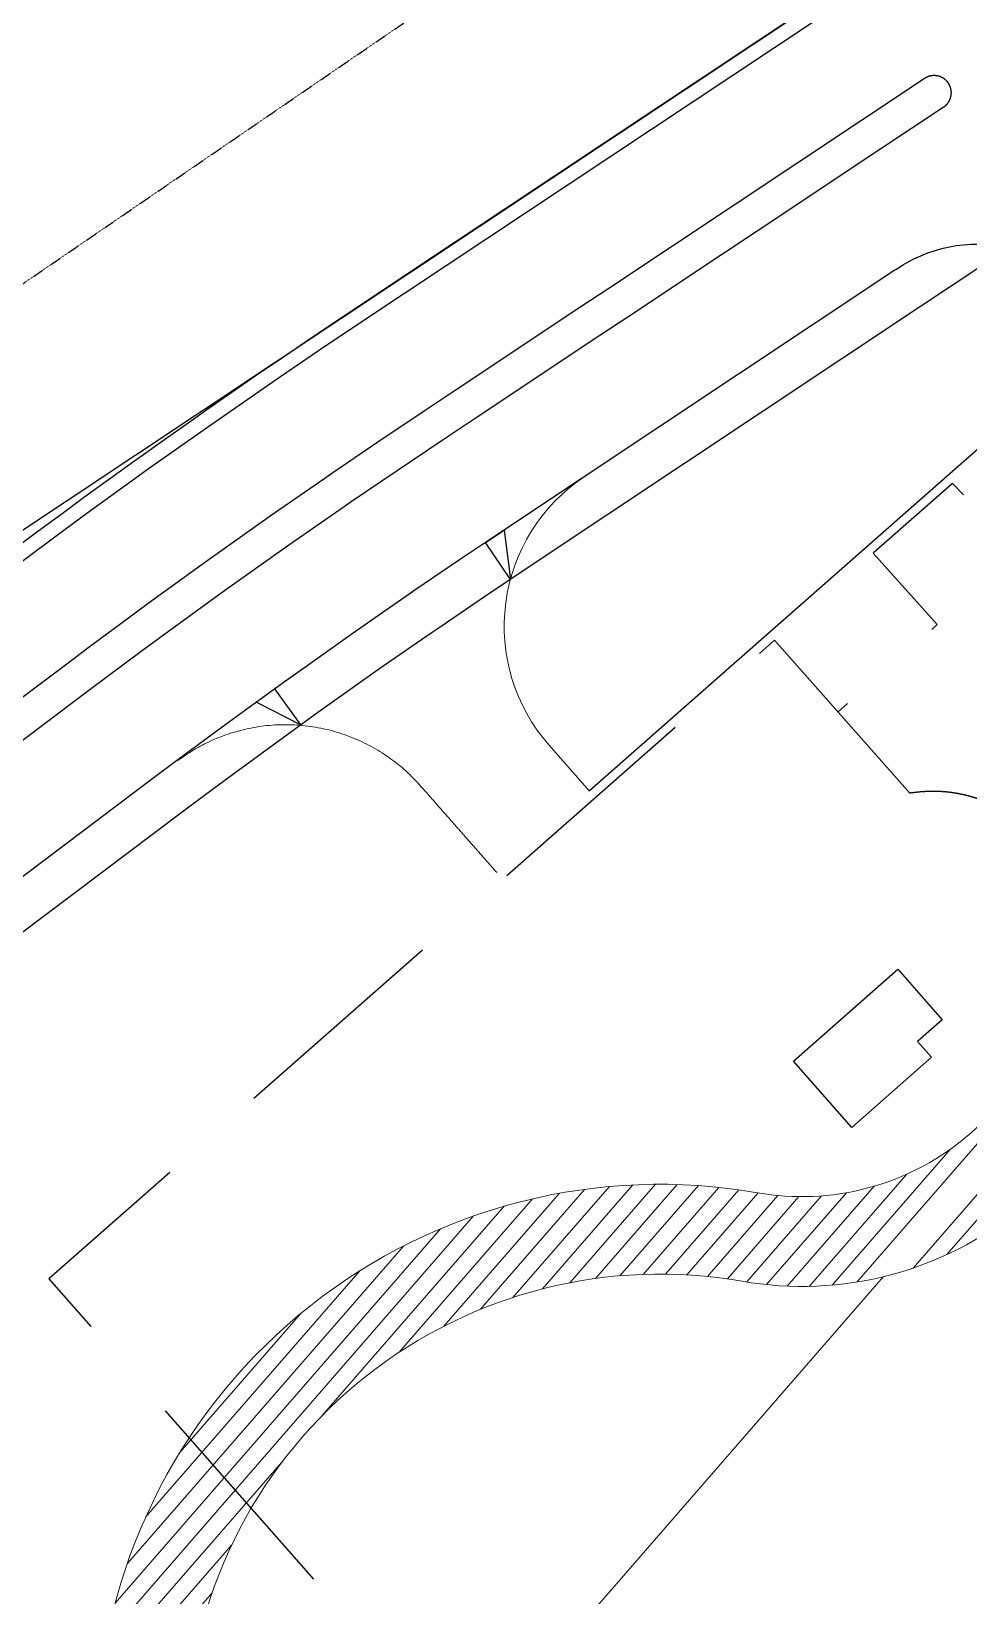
# Model space of a CAD drawing. Header units: millimetres. Extents: x 306 to 836129804, y -168137 to 818603917.
# Drawn here: x 834272404 to 834335049, y 817969540 to 818074088 of the extents above; entities that cross this region are included whole.
import ezdxf
from ezdxf.xclip import XClip

# ---------------------------------------------------------------- set-up
doc = ezdxf.new("R2010")
doc.units = ezdxf.units.MM
doc.header["$LTSCALE"] = 3
doc.header["$XCLIPFRAME"] = 0
for name, pattern in [('ACAD_ISO03W100', [30, 12, -18]), ('DASHED', [0.75, 0.5, -0.25]), ('DGN Style 2', [1.947273044689957e-06, 0, -1.947273044689957e-06])]:
    doc.linetypes.add(name, pattern=pattern)
for name, color, linetype in [('00_Xref', 7, 'Continuous'), ('_LTC', 251, 'Continuous'), ('AR-ROAD_AR_BS_MI_', 251, 'Continuous'), ('UAJ_M+', 251, 'Continuous'), ('XXXXX-PIW-DWG-P00-XXXX-R100-WS4-00$0$XXXXX-PIW-P-WHCGRDP1-XXX$0$MMH813_1', 253, 'Continuous'), ('XXXXX-PIW-DWG-P00-XXXX-R100-WS4-00$0$XXXXX-PIW-P-WHCGRDP1-XXX$0$MMH813__', 253, 'Continuous'), ('XXXXX-PIW-DWG-P00-XXXX-R100-WS4-00$0$XXXXX-PIW-P-WHCGRDP1_RUN IN AND OUT-XXX$0$MMH813_S', 253, 'Continuous')]:
    doc.layers.add(name, color=color, linetype=linetype)
doc.layers.add('Eva-New', color=1, linetype='ACAD_ISO03W100', lineweight=18)

# ---------------------------------------------------------------- blocks, each defined once
blk = doc.blocks.new('x-baseplan')
at = {"layer": '_LTC', "color": 1, "linetype": 'DASHED', "ltscale": 10, "elevation": 994, "flags": 128}
for points in [[(834354.7628621573, 818002.9574157404), (834367.8029624451, 818014.4337980564), (834366.8276295691, 818028.385164043, -0.1726377678139223), (834336.4567957694, 818041.3833186879, -0.006128337831496715), (834335.5802792767, 818042.2139982295), (834333.9625011826, 818043.8606481514), (834328.6736679737, 818039.2060204842), (834332.9449253009, 818034.4392796844), (834326.3254955141, 818028.613686121)], [(834331.114034184, 818023.1725688118), (834322.078332035, 818033.4015409236), (834273.5842567246, 817990.7226859769), (834304.3378630866, 817955.7787376234), (834304.3377395535, 817955.778628926), (834306.4847723804, 817953.3395496055), (834306.4850190942, 817953.3390202043), (834331.0289384188, 817925.450861701), (834375.2144056774, 817964.3383127227), (834374.0489205315, 817981.0096565776), (834340.3578071311, 818019.2493387301, 0.00284993831541406), (834339.3995111187, 818020.3178619299, 0.04868363332984154), (834338.2466899032, 818021.4221382117, 0.0670753619760541), (834336.3182749331, 818022.5338623287, 0.09814551835444335), (834332.8543129952, 818023.2899639381, 0.03978554911578518), (834331.1140341843, 818023.1725688123)]]:
    blk.add_lwpolyline(points, format="xyb", dxfattribs=at)
at = {"layer": '_LTC', "color": 1, "ltscale": 0.5, "elevation": 994, "flags": 128}
blk.add_lwpolyline([(834330.3114790791, 818011.407760045), (834333.2844471963, 818008.0296747026), (834331.6329388055, 818006.5762236243), (834332.5578622197, 818005.5252637406), (834327.2279942324, 818000.834580715), (834323.3301027023, 818005.2636259408)], close=True, dxfattribs=at)
at = {"layer": 'AR-ROAD_AR_BS_MI_', "color": 8}
blk.add_line((834217.0679986674, 818004.3583624416), (834353.6289859938, 818095.1572952127), dxfattribs=at)
at = {"layer": 'AR-ROAD_AR_BS_MI_', "color": 8, "linetype": 'DGN Style 2'}
blk.add_open_spline([(834217.1596860485, 818123.0119524177), (834207.9658277457, 818108.7348998581), (834203.0129006433, 818100.9423192806), (834198.0560555847, 818093.1509877171), (834190.6238910749, 818081.9926720114), (834182.2998324421, 818069.511840467), (834173.974173622, 818057.0319416778), (834172.7208571341, 818055.14333618), (834172.4350640082, 818054.6545603104), (834171.8764675402, 818053.6707319006), (834171.3789941843, 818052.7159923987), (834170.7657106165, 818051.370238029), (834170.419950346, 818050.5117323097), (834170.2763164963, 818050.1198320563), (834170.2335096062, 818049.9222455999), (834170.1910695094, 818049.7216145146), (834170.1378077168, 818049.4863105327), (834169.7428912972, 818048.3957721741), (834169.4224126178, 818047.2974502692), (834168.8395726834, 818044.683961841), (834168.5937294371, 818042.6738707969), (834168.5656768463, 818039.7736251458), (834168.6754039328, 818038.3009502642), (834168.8097395366, 818037.2806444253), (834168.8907655065, 818036.7536620427), (834169.0350807051, 818035.7797089458), (834169.2439296152, 818034.8172178498), (834169.448576851, 818033.9024070677), (834169.5800564431, 818033.3917131118), (834169.7112698837, 818032.8809734351), (834169.9019304744, 818032.210301017), (834170.1918024381, 818031.2019082333), (834170.690051499, 818029.8118172373), (834171.032377224, 818028.9076356642), (834171.4004472732, 818028.035236885), (834171.7753090856, 818027.1516617589), (834172.2675544412, 818026.1720063862), (834172.5420873181, 818025.6647293196), (834173.2742404004, 818024.3558983618), (834174.1257771198, 818023.0808582687), (834175.865867987, 818020.974369757), (834176.8225198374, 818019.9907233081), (834178.1416965879, 818018.8233101027), (834178.573710155, 818018.4706954815), (834179.7448330524, 818017.5705742982), (834180.7586522556, 818016.8866965516), (834182.3097172265, 818015.9996210301), (834183.0777613085, 818015.59722221), (834183.8625214671, 818015.1932165251), (834184.8802320486, 818014.698287292), (834185.9092582141, 818014.2267151076), (834187.2399937522, 818013.6742040477), (834187.9992374864, 818013.378712112), (834189.3468064193, 818012.8717497803), (834190.1220680454, 818012.6243074081), (834190.982784516, 818012.3403369422), (834191.5150505876, 818012.1866892105), (834192.0518105819, 818012.0497500465), (834192.9003067241, 818011.8639857498), (834193.8564568658, 818011.6863988821), (834195.5881532419, 818011.5285178866), (834196.7314985527, 818011.5148674672), (834198.1232690071, 818011.604584816), (834199.2709486096, 818011.6924071248), (834200.9263659513, 818011.932994394), (834201.9535608452, 818012.1202033964), (834203.0261595016, 818012.3512151019), (834203.9851928728, 818012.5788242609), (834205.4517401338, 818013.0054736395), (834207.1405646689, 818013.5602403932), (834208.4009611558, 818014.0955136245), (834209.5198056244, 818014.6646193013), (834210.6636498205, 818015.271253176), (834211.7498013831, 818015.9800493881), (834212.6441528138, 818016.6404678953), (834212.8470107021, 818016.7979366534), (834213.0498360752, 818016.9557844376), (834213.378428661, 818017.1819423029), (834235.4185811237, 818032.2756643352), (834257.4616727915, 818047.365190298), (834313.2317580262, 818085.5496067927)], degree=3, knots=[0, 0, 0, 0, 0.1185485589139475, 0.1199224590956321, 0.1199224590956321, 0.2926668841540154, 0.3147577562572503, 0.3147577562572503, 0.3221042947417069, 0.3221042947417069, 0.3294507978760806, 0.336080563200318, 0.3412973204174912, 0.3414880211994327, 0.3414880211994327, 0.3439229595692483, 0.3441554920355094, 0.3446183976127454, 0.3589866661084559, 0.3589866661084559, 0.3793933727958008, 0.3851779315068081, 0.3966399722877277, 0.3985426410530775, 0.3985426410530775, 0.4035646036581479, 0.4113258212959806, 0.4113258212959806, 0.4157390380116743, 0.4181739568988113, 0.4181739568988113, 0.4247938059973829, 0.4317940979428195, 0.4373487102652927, 0.4373487102652927, 0.4440905496938999, 0.449810060345665, 0.4515815759077729, 0.4515815759077729, 0.4692858910812906, 0.4714226108268503, 0.4870626116597082, 0.4870626116597082, 0.4943005218764492, 0.4943005218764492, 0.5062456360575875, 0.5101563449781679, 0.5175045350656012, 0.5175045350656012, 0.5216195044037126, 0.5322009176107045, 0.5322009176107045, 0.5403329284088348, 0.5427823307922335, 0.5508978388913738, 0.5508978388913738, 0.5545530970791958, 0.5580904725810072, 0.5580904725810072, 0.565833290494538, 0.5707069869903983, 0.5806570428033945, 0.5806570428033945, 0.5888190255070301, 0.5955976169248876, 0.6023761952232041, 0.6023761952232041, 0.6098465257989122, 0.615172590981899, 0.6222108576078564, 0.6329230186676513, 0.6329230186676513, 0.6385139795862299, 0.6497352259127509, 0.6497352259127509, 0.6529524478426028, 0.6530714261542051, 0.6530714261542051, 0.6581330134160885, 1, 1, 1, 1], dxfattribs=at)
at = {"layer": 'XXXXX-PIW-DWG-P00-XXXX-R100-WS4-00$0$XXXXX-PIW-P-WHCGRDP1-XXX$0$MMH813_1', "color": 8}
for p, q in [((834332.1434969307, 818070.9651422846, 6.001821830027854), (834310.9917689118, 818056.902585147, 6.180018779754204)), ((834333.3341256753, 818068.9947920231, 6.175228470480667), (834327.0552967467, 818064.8203628475, 6.123723497171721)), ((834327.0552967467, 818064.8203628475, 6.123723497171721), (834323.0917811947, 818062.1852512452, 6.11501105003423)), ((834323.0917811947, 818062.1852512452, 6.11501105003423), (834318.7277874051, 818059.2838848908, 6.125573076966115)), ((834318.7277874051, 818059.2838848908, 6.125573076966115), (834312.2651588421, 818054.9872579986, 6.180018779754204)), ((834310.9917689118, 818056.902585147, 6.180018779754204), (834309.1268881336, 818055.6627340824, 6.20241388353765)), ((834309.1268881336, 818055.6627340824, 6.20241388353765), (834300.7993787918, 818050.1262561257, 6.302417829160743)), ((834312.2651588421, 818054.9872579986, 6.180018779754204), (834310.4002780642, 818053.7474069339, 6.20241388353765)), ((834310.4002780642, 818053.7474069339, 6.20241388353765), (834302.072768722, 818048.2109289771, 6.302417829160743)), ((834300.7993787918, 818050.1262561257, 6.302417829160743), (834298.6505107116, 818048.6975983757, 6.328223298459166)), ((834298.6505107116, 818048.6975983757, 6.328223298459166), (834295.5617500923, 818046.6274961681, 6.365322536621499)), ((834302.072768722, 818048.2109289771, 6.302417829160743), (834299.9239006417, 818046.7822712273, 6.328223298459166)), ((834299.9239006417, 818046.7822712273, 6.328223298459166), (834296.8493157171, 818044.7216696383, 6.365322536621499)), ((834295.5617500923, 818046.6274961681, 6.365322536621499), (834292.4884335871, 818044.5345339209, 6.402421774783833)), ((834296.8493157171, 818044.7216696383, 6.365322536621499), (834293.7901040262, 818042.6383129247, 6.402421774783833)), ((834292.0169161301, 818044.2104622457, 6.408130331774039), (834288.3709828011, 818041.6776961611, 6.44261498839967)), ((834292.4884335871, 818044.5345339209, 6.402421774783833), (834292.0169161301, 818044.2104622457, 6.408130331774039)), ((834293.7901040262, 818042.6383129247, 6.402421774783833), (834293.3207505726, 818042.3157285583, 6.408130331774039)), ((834288.3709828011, 818041.6776961611, 6.44261498839967), (834284.2823057881, 818038.7798274193, 6.457971127296352)), ((834293.3207505726, 818042.3157285583, 6.408130331774039), (834289.6915500518, 818039.7945864623, 6.44261498839967)), ((834289.6915500518, 818039.7945864623, 6.44261498839967), (834285.6216377942, 818036.910017328, 6.457971127296352)), ((834283.8170423952, 818038.4461601799, 6.458134277884284), (834280.2228114118, 818035.8412174819, 6.448327266193)), ((834284.2823057881, 818038.7798274193, 6.457971127296352), (834283.8170423952, 818038.4461601799, 6.458134277884284)), ((834285.1585097016, 818036.5778814354, 6.458134277884284), (834281.5807742408, 818033.9848939771, 6.448327266193)), ((834285.6216377942, 818036.910017328, 6.457971127296352), (834285.1585097016, 818036.5778814354, 6.458134277884284)), ((834280.2228114118, 818035.8412174819, 6.448327266193), (834278.3887565337, 818034.493140243, 6.435690971621516)), ((834278.3887565337, 818034.493140243, 6.435690971621516), (834276.192905618, 818032.8621602063, 6.417407193811138)), ((834281.5807742408, 818033.9848939771, 6.448327266193), (834279.7551366562, 818032.6430036628, 6.435690971621516)), ((834276.192905618, 818032.8621602063, 6.417407193811138), (834274.8591549787, 818031.8623903171, 6.406265257702493)), ((834279.7551366562, 818032.6430036628, 6.435690971621516), (834277.5693634751, 818031.0195089187, 6.417407193811138)), ((834274.8591549787, 818031.8623903171, 6.406265257702493), (834268.1966071409, 818026.8508649005, 6.350409721590383)), ((834277.5693634751, 818031.0195089187, 6.417407193811138), (834276.2417340105, 818030.0243274178, 6.406265257702493)), ((834276.2417340105, 818030.0243274178, 6.406265257702493), (834269.5791861723, 818025.0128020013, 6.350409721590383))]:
    blk.add_line(p, q, dxfattribs=at)
blk.add_arc((834332.74, 818069.9779999999), 1.148531671237, 301.1434201809745, 121.1434201809745, dxfattribs=at)
at = {"layer": 'XXXXX-PIW-DWG-P00-XXXX-R100-WS4-00$0$XXXXX-PIW-P-WHCGRDP1-XXX$0$MMH813__', "color": 8, "ltscale": 0.005141571938517399, "elevation": 5.714998396237505}
blk.add_lwpolyline([(834337.3816766404, 818084.3546279008), (834297.4096315238, 818057.7795341252), (834291.5803941762, 818053.8933258685), (834290.7498498159, 818053.3328497121), (834289.0920764171, 818052.2070018994), (834288.264853793, 818051.6416345988), (834287.4387448193, 818051.0746412836), (834286.6137526939, 818050.5060241465), (834284.1455093008, 818048.7904518372), (834283.3250164415, 818048.2153614764), (834280.8703471189, 818046.4804227706), (834280.0544043159, 818045.8988947854), (834279.2396069295, 818045.3157630041), (834278.4259581128, 818044.7310296809), (834275.9919345374, 818042.967243121), (834275.1829114337, 818042.3761263192), (834274.3750525946, 818041.7834193502), (834273.5683611458, 818041.189124506), (834272.7628402072, 818040.5932440874), (834271.1553223258, 818039.3967357511), (834269.8999058418, 818038.4554435934), (834265.7316077892, 818035.3200766975)], dxfattribs=at)
at = {"layer": 'XXXXX-PIW-DWG-P00-XXXX-R100-WS4-00$0$XXXXX-PIW-P-WHCGRDP1-XXX$0$MMH813__', "color": 8, "ltscale": 0.005141571938517399, "flags": 128}
blk.add_lwpolyline([(834337.7694556472, 818059.6349832795), (834331.8367016854, 818055.6906393674)], dxfattribs=at)
at = {"layer": 'XXXXX-PIW-DWG-P00-XXXX-R100-WS4-00$0$XXXXX-PIW-P-WHCGRDP1-XXX$0$MMH813__', "color": 8, "ltscale": 0.005141571938517399}
blk.add_lwpolyline([(834330.1895995195, 818058.1680737461), (834330.6709815654, 818058.4881164083)], dxfattribs=at)
for points in [[(834327.3886653613, 818077.7108544568, 6.091621454090105), (834321.5594087816, 818073.8353199479, 6.043804302253487), (834320.7266578418, 818073.2816721611, 6.04086777860864), (834317.3956540818, 818071.0670810128, 6.04014569330402), (834316.5629031421, 818070.5134332259, 6.043142159256935), (834313.2318993832, 818068.2988420781, 6.057804073981914), (834312.3991484423, 818067.7451942908, 6.06343141056768), (834306.569891863, 818063.8696597819, 6.112541142275036), (834305.7371409228, 818063.3160119951, 6.122019260843616), (834297.4096315238, 818057.7795341252, 6.222023203300895), (834291.5803941762, 818053.8933258685, 6.291988348671358), (834290.7498498159, 818053.3328497121, 6.30178861694568), (834289.0920764171, 818052.2070018994, 6.320964008659498), (834288.264853793, 818051.6416345988, 6.331126942286317), (834287.4387448193, 818051.0746412836, 6.341178261481187), (834286.6137526939, 818050.5060241465, 6.349052502445582), (834284.1455093008, 818048.7904518372, 6.371582283245737), (834283.3250164415, 818048.2153614764, 6.37777759218023), (834280.8703471189, 818046.4804227706, 6.386822980484396), (834280.0544043159, 818045.8988947854, 6.389716874856695), (834279.2396069295, 818045.3157630041, 6.391887530234526), (834278.4259581128, 818044.7310296809, 6.390602666206181), (834275.9919345374, 818042.967243121, 6.384130529476263), (834275.1829114337, 818042.3761263192, 6.381121120576348), (834274.3750525946, 818041.7834193502, 6.375534617109623), (834273.5683611458, 818041.189124506, 6.370344725209443), (834272.7628402072, 818040.5932440874, 6.363957361115422), (834271.1553223258, 818039.3967357511, 6.350728064747734)], [(834331.8367016854, 818055.6906396995, 0), (834305.5987993663, 818038.2465806745, 0), (834302.6855302255, 818036.2946053597, 0), (834299.7863456538, 818034.3217714756, 0), (834299.1313425377, 818033.8718247414, 0), (834295.7706559348, 818031.5384222096, 0), (834291.7830000276, 818028.7150558805, 0), (834291.1368026213, 818028.2518675765, 0), (834287.8237766947, 818025.8519548243, 0), (834285.844326741, 818024.3977469216, 0), (834283.893381854, 818022.9494053489, 0), (834282.4032293783, 818021.8329618126, 0), (834267.9428156925, 818010.9559319573, 0)], [(834338.610994568, 818084.0011118093, 0), (834333.1180012465, 818080.3675659057, 0), (834330.2834851678, 818078.4646339407, 0), (834294.6227319918, 818054.7558680605, 0), (834291.5912566276, 818052.7246911278, 0), (834288.5744373155, 818050.6718092866, 0), (834287.8928573718, 818050.2036059118, 0), (834284.3958105345, 818047.7755253098, 0), (834280.2463550399, 818044.8376005746, 0), (834279.5739380999, 818044.3556183528, 0), (834276.1264857742, 818041.8583288715, 0), (834274.0667194154, 818040.3451163183, 0), (834272.0366147207, 818038.8380081241, 0), (834270.4859991405, 818037.6762647656, 0), (834256.0255854552, 818026.7992349103, 0), (834223.3679848044, 818003.6734134165, 0), (834221.4933583168, 818002.2633314704, 0), (834221.2223157163, 818002.0637651136, 0), (834220.2161692707, 818001.3372607058, 0), (834218.9072869447, 818000.4565530494, 0), (834217.5683218051, 817999.6222921327, 0), (834217.415826957, 817999.5313598593, 0), (834216.6713537748, 817999.0990043973, 0)], [(834330.1895995195, 818058.1680737461, 0), (834303.9516972003, 818040.7240147218, 0), (834301.0206896737, 818038.7601541703, 0), (834298.1038524733, 818036.7753080453, 0), (834297.4448611567, 818036.3226216636, 0), (834294.0637119213, 818033.9750114509, 0), (834290.0517758752, 818031.1344541386, 0), (834289.4016438848, 818030.6684455618, 0), (834286.0684455222, 818028.2539201605, 0), (834284.076943044, 818026.7908578399, 0), (834282.1141191947, 818025.3336975685, 0), (834280.6148934409, 818024.210456203, 0), (834266.1544797552, 818013.3334263476, 0)], [(834337.769455647, 818059.6349832794, 5.719451306613336e-52), (834337.2091598442, 818059.7487107299, 5.723662731974636e-52), (834336.2145958825, 818059.8487580713, 5.731989793375025e-52), (834335.2150125302, 818059.8490148745, 5.7410974067624e-52), (834334.2203972936, 818059.7494785732, 5.750802213857911e-52), (834333.2406880391, 818059.5511437017, 5.760920856382724e-52), (834332.285673698, 818059.2559919562, 5.771269976057982e-52), (834331.364896458, 818058.8669723953, 5.781666214604851e-52), (834330.6709815654, 818058.4881164083, 5.789781159664626e-52)]]:
    blk.add_polyline3d(points, dxfattribs=at)
at = {"layer": 'XXXXX-PIW-DWG-P00-XXXX-R100-WS4-00$0$XXXXX-PIW-P-WHCGRDP1_RUN IN AND OUT-XXX$0$MMH813_S', "color": 8}
for points in [[(834304.4181046721, 818037.4554807843), (834302.7621333128, 818039.926972213), (834304.0107210411, 818040.7582535634)], [(834290.4180127733, 818027.7311855895), (834288.672767819, 818030.1404572503), (834287.4579983534, 818029.2604941006)]]:
    blk.add_lwpolyline(points, close=True, dxfattribs=at)
blk = doc.blocks.new('3A35X-MAGP-P-ADR-L00-L1')
at = {"layer": 'UAJ_M+', "color": 1}
blk.add_lwpolyline([(834367603.5682809, 818072050.6002564), (834345459.3958158, 818054779.4439819), (834309698.9191133, 818023325.2814507)], dxfattribs=at)

msp = doc.modelspace()

# ---------------------------------------------------------------- hatches: boundary and pattern name
at = {"layer": 'Eva-New', "linetype": 'Continuous', "ltscale": 0.01}
h = msp.add_hatch(dxfattribs=at)
h.set_pattern_fill('ANSI31', color=8, scale=350, angle=4)
h.set_pattern_definition([(49, (0, 0), (-838.6710210225554, 729.0455959657013), [])])
edge = h.paths.add_edge_path(flags=16)
edge.add_arc((834246161.1747594, 817920842.4071811), 25474.45249405623, 297.0603261748383, 335.521658642506)
edge.add_arc((834138726.3840497, 817969754.2247251), 143519.3598400192, 335.5216583950567, 338.7572987647785)
edge.add_arc((834280043.8196856, 817914819.6030047), 8099.999999985684, 79.70318617243208, 158.7572987649068, ccw=False)
edge.add_arc((834272733.0468633, 817874578.2983438), 49000.00000079762, 59.21943938408748, 79.70318617331412, ccw=False)
edge.add_line((834297808.865778, 817916675.8434722), (834323345.5556602, 817901464.6616981))
edge.add_arc((834319200.3692684, 817894505.6797484), 8099.999999943455, -38.93681206741121, 59.21943938515642, ccw=False)
edge.add_line((834325500.8694355, 817889415.1299115), (834274552.7493528, 817826357.3759581))
edge.add_arc((834268252.5451119, 817831448.2920369), 8099.999999997026, 231.0598573069844, 321.05985730634393, ccw=False)
edge.add_line((834263161.6290332, 817825148.087796), (834259845.5201834, 817827827.6885235))
edge.add_arc((834278700.7649212, 817851161.7783047), 30000.00000065241, 177.6189359691103, 231.0598573047104, ccw=False)
edge.add_arc((857929303.9646153, 816867737.8359097), 23701040.41566164, 177.5676286781247, 177.6189359618932, ccw=False)
edge.add_arc((834312561.1692585, 817870939.9225225), 63000.00008221533, 158.631653379222, 177.5679921804112, ccw=False)
edge.add_arc((834261435.1460462, 817890943.4162045), 8100.000000322377, 117.06032617563099, 158.6316533800974, ccw=False)
edge = h.paths.add_edge_path()
edge.add_arc((834396103.6537191, 818010585.2416526), 55132.36883577483, 117.3814872310124, 177.6244581063767)
edge.add_arc((834323899.8806977, 818013334.5665153), 17125.07493410659, 260.0407084362634, 358.4469419283947, ccw=False)
edge.add_arc((834314420.9393567, 817959352.5676432), 37682.83080208961, 80.0407084361789, 176.6118667930469)
edge.add_arc((834138726.3758801, 817969754.2311484), 138319.368726479, 355.28154565795467, 356.6118667940855, ccw=False)
edge.add_arc((834268504.4238251, 817959042.4496398), 8099.99999995704, 258.5090564658643, 355.28154565768443, ccw=False)
edge.add_line((834266890.7982013, 817951104.8043752), (834241174.9089808, 817956332.5282658))
edge.add_arc((834238585.1394609, 817943593.0975946), 12999.99999982767, 78.50905646537262, 140.000001556405)
edge.add_line((834228626.5614736, 817951949.3362498), (834226980.0340561, 817949987.0811763))
edge.add_arc((834220775.073925, 817955193.6606454), 8099.999999718676, 244.9558038166531, 320.00000156177754, ccw=False)
edge.add_line((834217346.2043331, 817947855.2103106), (834212492.842209, 817950122.929658))
edge.add_line((834212492.842209, 817950122.929658), (834209402.6264037, 817943509.2645415))
edge.add_line((834209402.6264036, 817943509.2645414), (834211755.9992856, 817942409.6579015))
edge.add_arc((834208327.1296932, 817935071.2075667), 8099.999999961095, -39.999998437896124, 64.95580381366892, ccw=False)
edge.add_line((834214532.0898244, 817929864.6280974), (834213931.1595721, 817929148.4672706))
edge.add_line((834213931.1595721, 817929148.4672705), (834219523.284142, 817924456.1178807))
edge.add_line((834219523.284142, 817924456.1178808), (834234371.6778458, 817942151.7453997))
edge.add_line((834234371.6778458, 817942151.7453997), (834231729.0722882, 817944369.1551208))
edge.add_arc((834220775.0738885, 817955193.6606777), 15400.00004829206, 315.3406710555795, 320.0000015568368)
edge.add_line((834232572.1586186, 817945294.731778), (834234218.6860359, 817947256.9868512))
edge.add_arc((834238585.1394608, 817943593.0975953), 5699.999999119535, 78.50905646281808, 140.000001558963, ccw=False)
edge.add_line((834239720.6537888, 817949178.8479658), (834264911.1072247, 817944057.9387053))
edge.add_arc((834263680.4897653, 817936051.967142), 8100.000000212747, -15.094465799906288, 81.26132173783628, ccw=False)
edge.add_arc((834138726.3840435, 817969754.224727), 137519.3598466249, 335.52165839543335, 344.9055341997271, ccw=False)
edge.add_arc((834246161.1747462, 817920842.4072038), 19474.45251573851, 266.2851569931342, 335.52165867457467, ccw=False)
edge.add_arc((834255913.8492196, 818071051.6805044), 169999.9999982572, 257.4222438430332, 266.2851569927192, ccw=False)
edge.add_line((834218893.9103214, 817905131.4462851), (834216379.548247, 817905692.4479663))
edge.add_arc((834250133.0219519, 818056972.6615194), 154999.9999992888, 239.00005124188812, 257.4222438417662, ccw=False)
edge.add_line((834170302.239164, 817924111.6585153), (834156902.7711668, 817932162.8548404))
edge.add_arc((834161074.5733639, 817939105.913707), 8099.999999861416, 148.4553293234017, 239.00005124297292, ccw=False)
edge.add_arc((834065657.1459061, 817997680.1657493), 103861.7276796235, 328.455329324889, 340.2062629952622)
edge.add_arc((834182200.8490694, 817955736.2408469), 19999.99999775062, 134.8844560624225, 160.2062629967736, ccw=False)
edge.add_line((834168087.2615281, 817969906.8670372), (834172879.5617951, 817974679.8776609))
edge.add_arc((834178706.6725717, 817968797.3109293), 8280.085226129995, 77.89250639328998, 134.7286544895121, ccw=False)
edge.add_arc((834194461.5425204, 818037325.4441129), 62036.78911040328, 246.80179926418708, 256.9403618570038, ccw=False)
edge.add_line((834170024.4419757, 817980304.4714792), (834163853.1852652, 817974158.0548946))
edge.add_arc((834182200.8490707, 817955736.2408458), 25999.9999993535, 134.8844560630133, 160.2062629948547)
edge.add_arc((834065657.1459094, 817997680.1657478), 97861.72767606277, 328.45532932466415, 340.20626299547934, ccw=False)
edge.add_arc((834161074.5733643, 817939105.913707), 14100.00000008359, 148.4553293246485, 187.0687038063262)
edge.add_arc((834139043.3088226, 817936373.9944686), 8100.000000489457, -52.291350960998784, 7.068703804049619, ccw=False)
edge.add_arc((834152010.2140228, 817919602.0127873), 13099.99999899797, 127.7086490357815, 148.9996004432265)
edge.add_line((834140781.3694353, 817926349.0898736), (834131426.0480553, 817910779.4663907))
edge.add_line((834131426.0480554, 817910779.4663907), (834136569.0303096, 817907689.2020763))
edge.add_line((834136569.0303096, 817907689.2020763), (834145505.4180471, 817922561.6139065))
edge.add_arc((834152448.44409, 817918389.7570827), 8099.999999440124, 59.00005123944061, 148.9996004473341, ccw=False)
edge.add_line((834156620.2462873, 817925332.8159487), (834194505.7766341, 817902568.9388483))
edge.add_arc((834201201.261642, 817913712.1197457), 13000.00000003933, 239.0000512430822, 270.2331593268543)
edge.add_arc((834201209.5735356, 817911669.5948029), 10957.45814502427, 270.2331593215845, 283.5983857450499)
edge.add_arc((834206959.8821784, 817887897.7372937), 13500.00000016967, 75.6756657912594, 103.59838574955882, ccw=False)
edge.add_arc((834250133.0219513, 818056972.661521), 161000.0000006074, 255.6756657909077, 257.4222438422776)
edge.add_line((834215072.9621687, 817899836.4396998), (834217587.3242428, 817899275.4380186))
edge.add_arc((834255913.8492193, 818071051.6805059), 175999.9999995861, 257.4222438432646, 264.211924064333)
edge.add_arc((834237347.5029914, 817887890.2741243), 8100.000000287132, -12.700159381437913, 84.21192406010982, ccw=False)
edge.add_arc((834312561.1692572, 817870939.9225239), 69000.00008077452, 167.2998406162297, 177.567992181365)
edge.add_arc((857929283.1915195, 816867738.7086957), 23707019.62424068, 177.567628746889, 177.6189359836581)
edge.add_arc((834278700.7649218, 817851161.7783045), 36000.00000117742, 177.6189359687739, 200.2081404197619)
edge.add_arc((834237315.3865358, 817835928.2476586), 8099.999999857097, -55.265596569839715, 20.208140421590087, ccw=False)
edge.add_arc((834249964.3489057, 817817684.2417676), 14099.99999989952, 124.7344034298153, 159.2147263485419)
edge.add_line((834236782.0203865, 817822687.8619376), (834233480.4655391, 817813989.7235609))
edge.add_arc((834175956.5389807, 817835824.0966592), 61528.38349314366, 277.1987223550467, 339.2147263481819, ccw=False)
edge.add_arc((834148032.5136529, 818056905.1646162), 284365.9696394638, 255.4573881016014, 277.1987223552006, ccw=False)
edge.add_arc((834081728.0693146, 817801309.2417939), 20309.99999961604, 205.7336050505601, 255.4573881009045, ccw=False)
edge.add_arc((834081728.0683762, 817801309.2437319), 20309.9999957016, 146.4312469227816, 205.7336111252107, ccw=False)
edge.add_arc((834071554.4165823, 817808060.6072307), 8099.999999200983, 123.9617056671731, 146.4312469229067, ccw=False)
edge.add_arc((834058901.2504501, 817826846.7693429), 14550.00000248084, 303.961705672127, 336.0291402343753)
edge.add_line((834072196.3450047, 817820935.5122128), (834089614.1981219, 817860110.2634121))
edge.add_arc((834116113.0124441, 817848328.3773371), 28999.99999941613, 122.39111715700739, 156.0291423665756, ccw=False)
edge.add_arc((834104916.9683793, 817865976.5669688), 8099.999999937053, 33.039971286591424, 122.39111715687201, ccw=False)
edge.add_arc((834140303.8433043, 817888992.1863631), 34113.14550055179, 213.0399712862813, 220.3007455617589)
edge.add_arc((834124201.6935877, 817875336.210111), 13000.0000008468, 220.3007455674004, 276.9290083036068)
edge.add_arc((834126747.1860373, 817854390.315152), 8100.001123458368, 68.27425558200969, 96.92900818646348, ccw=False)
edge.add_line((834129745.5164917, 817861914.9435605), (834135113.5118744, 817859775.9642721))
edge.add_line((834135113.5118744, 817859775.9642723), (834142622.3979481, 817855047.5611883))
edge.add_line((834142622.3979481, 817855047.5611883), (834145562.1490244, 817859914.0919931))
edge.add_line((834145562.1490245, 817859914.0919931), (834128702.0771768, 817870085.6928767))
edge.add_arc((834124345.8683019, 817876914.5613217), 8100.000000094047, 217.1198732801034, 302.5342427918463, ccw=False)
edge.add_arc((834140303.8432904, 817888992.1863552), 28113.14548473795, 214.1091972686691, 217.1198732819908, ccw=False)
edge.add_arc((834123733.5526448, 817877769.3765415), 8099.999999932356, 129.8458856661256, 214.1091972678508, ccw=False)
edge.add_arc((834079459.470565, 817930822.3277411), 60999.99981933, 309.845885661101, 312.6845503572562)
edge.add_arc((834058374.8685501, 817953683.85797), 92099.99992423652, 312.6845503490685, 314.6106024343607)
edge.add_line((834123055.2985339, 817888118.2270101), (834117142.4996464, 817894113.1685447))
edge.add_arc((833996461.5914122, 818021368.1531793), 175378.769315473, 304.66259644950554, 313.4811452992019, ccw=False)
edge.add_arc((834116113.0124439, 817848328.3773375), 34999.99999908932, 124.6626621030953, 156.0291423670846)
edge.add_line((834084131.6848137, 817862547.8950138), (834066713.8319163, 817823373.1443087))
edge.add_arc((834058901.2504513, 817826846.769342), 8550.000001113716, 292.5985639328043, 336.02914236446725, ccw=False)
edge.add_line((834062186.7776173, 817818953.2396333), (834051761.6538773, 817814613.9860274))
edge.add_arc((834047150.3876804, 817825692.6242136), 11999.9999998492, 196.3763551332621, 292.5985639308307, ccw=False)
edge.add_arc((834022109.2539885, 817818333.8455582), 14099.99999772077, 16.37635513348703, 43.33252058601237)
edge.add_line((834032365.3595872, 817828009.7071674), (834034386, 817830320.8))
edge.add_line((834034386, 817830320.8), (834031648.5, 817832687))
edge.add_arc((834036230.6209766, 817853060.3660947), 20882.28624146727, 222.526048214471, 257.32466606550713, ccw=False)
edge.add_line((834020841, 817838945.5), (834021040.1000001, 817839146.3000001))
edge.add_line((834021040.1000001, 817839146.3000002), (834020346.3000001, 817839937.7000002))
edge.add_line((834020346.3, 817839937.7000002), (834020138.7, 817839748.2000002))
edge.add_arc((834036508.7129956, 817853043.9147209), 21089.17626200143, 201.4883371976351, 219.0834829422791, ccw=False)
edge.add_line((834016885.4, 817845318.6999999), (834006521.8534126, 817854122.7681547))
edge.add_line((834006521.8534127, 817854122.7681547), (834002637.230108, 817849550.0554174))
edge.add_line((834002637.230108, 817849550.0554173), (834006981.2543916, 817845859.7081469))
edge.add_arc((833998888.2891731, 817836333.2232773), 12499.99999996486, -39.05652049009899, 49.65134342305748, ccw=False)
edge.add_line((834008594.8489056, 817828457.1393417), (834004915.5653411, 817823922.7557592))
edge.add_line((834004915.5653411, 817823922.7557594), (834011727.8800411, 817818395.1163226))
edge.add_line((834011727.8800411, 817818395.1163225), (834015819.4032799, 817823437.5479472))
edge.add_arc((834022109.2539866, 817818333.8455572), 8099.999999883325, -87.78404388653757, 140.9434795118549, ccw=False)
edge.add_arc((834018633.172584, 817908166.6171299), 97999.99994622757, 270.05692180446874, 272.21595611323175, ccw=False)
edge.add_arc((834018656.0224583, 817885166.6285439), 75000.00000980035, 258.0909810673327, 270.05692180351537, ccw=False)
edge.add_arc((834018656.0224634, 817885166.6285534), 75000.00002020455, 250.577467704551, 258.0909810650086, ccw=False)
edge.add_arc((834002694.4845113, 817839898.2145294), 26999.99999884721, 216.395114420816, 250.5774677049209, ccw=False)
edge.add_arc((834249026.5316958, 818021471.8613815), 333020.3697452354, 211.2237900140186, 216.3943414268751, ccw=False)
edge.add_arc((833974292.4659724, 817854931.0447389), 11749.99999895416, 184.2039597017222, 211.2237900171938, ccw=False)
edge.add_line((833962574.0803665, 817854069.686065), (833961720.6500287, 817865680.2103342))
edge.add_line((833961720.6500288, 817865680.2103342), (833961618.0110649, 817879844.8784274))
edge.add_line((833961618.0110648, 817879844.8784274), (833961668.2652874, 817994331.6484609))
edge.add_arc((833969768.2645075, 817994328.0929476), 8100.000000460776, 91.64423581736088, 179.9748498878971, ccw=False)
edge.add_arc((833962614.4348527, 818243545.2173792), 241219.7793766693, 271.644235816825, 284.5078058771994)
edge.add_arc((834110389.6029183, 817672462.0159062), 348673.0272428574, 93.74882869622849, 104.507805877316, ccw=False)
edge.add_arc((834088573.1495061, 818005421.0696502), 14999.99999976891, 89.99999998532581, 93.74882868128878, ccw=False)
edge.add_line((834088573.1495099, 818020421.0696499), (834116041.6026194, 818020421.0696503))
edge.add_arc((834116041.6026205, 818048844.8569363), 28423.78728603944, 269.999999997888, 307.6527747440617)
edge.add_arc((834194461.5425193, 818037325.4441291), 62036.78912159548, 183.3951844313258, 190.1987866964271, ccw=False)
edge.add_arc((834116041.6026193, 818048844.8569399), 22423.78728963028, 270.00000000029746, 317.3469995644911, ccw=False)
edge.add_line((834116041.6026194, 818026421.0696502), (834088573.1490626, 818026421.0696502))
edge.add_arc((834088573.1490633, 818005421.0696439), 21000.00000640284, 90.00000000190575, 93.74882880097897)
edge.add_arc((834110389.6030675, 817672462.0159523), 354673.0272358109, 93.7488287990428, 104.5078058921638)
edge.add_arc((833962614.4348499, 818243545.2173941), 235219.7793916388, 271.64423581737117, 284.5078058925929, ccw=False)
edge.add_arc((833969768.2645074, 817994328.092948), 14100.00000019947, 91.64423581767461, 179.9748498915226)
edge.add_line((833955668.2658657, 817994334.2821738), (833955618.0015231, 817879824.457176))
edge.add_line((833955618.0015231, 817879824.457176), (833955722.2455201, 817865438.2867913))
edge.add_line((833955722.2455201, 817865438.2867914), (833956590.2238864, 817853629.8433379))
edge.add_arc((833974292.4659722, 817854931.0447385), 17749.99999859383, 184.2039597003514, 211.2238803707189)
edge.add_arc((834249039.2586302, 818021480.168798), 339035.5595882726, 211.2238803689501, 216.3941112063994)
edge.add_arc((834002694.5711945, 817839898.3777735), 33000.18277802427, 216.3942481429554, 250.5774200170999)
edge.add_arc((834018656.0224569, 817885166.628531), 80999.99999694142, 250.5774677036236, 270.0569218045691)
edge.add_arc((834018633.1725848, 817908166.6171815), 103999.9999978561, 270.0569218040447, 284.0470256711337)
edge.add_arc((834046157.4149852, 817798157.6353674), 9399.999999924456, 5.063257934134128, 104.04702567256001, ccw=False)
edge.add_arc((834081728.0687429, 817801309.2408726), 26309.99896414452, 185.0632579355491, 255.4573888034726)
edge.add_arc((834148032.5136551, 818056905.1646265), 290365.969649737, 255.4573881017989, 277.1987223543259)
edge.add_arc((834175956.5389802, 817835824.0966591), 67528.38349350526, 277.1987223545567, 339.2147263485334)
edge.add_line((834239089.9670366, 817811860.5234888), (834242391.5218842, 817820558.6618657))
edge.add_arc((834249964.3489062, 817817684.241767), 8100.000000465041, 51.0598573100898, 159.2147263430119, ccw=False)
edge.add_line((834255055.264985, 817823984.4460087), (834260246.1633809, 817819789.910864))
edge.add_arc((834268416.7694331, 817829901.3497692), 12999.99999991001, 231.0598573068793, 316.5800092186044)
edge.add_arc((834283742.4357917, 817815398.4552081), 8099.999999770846, 51.05985730003607, 136.5800092203406, ccw=False)
edge.add_line((834288833.3518713, 817821698.6594483), (834293472.2873143, 817817950.1411246))
edge.add_line((834293472.2873143, 817817950.1411246), (834297243.0649778, 817822617.1782936))
edge.add_line((834297243.0649776, 817822617.1782936), (834292654.5405594, 817826324.9616995))
edge.add_arc((834297745.4566382, 817832625.1659405), 8099.99999985069, 141.0598573064669, 231.0598573076249, ccw=False)
edge.add_line((834291445.2523973, 817837716.0820192), (834332501.9480572, 817888525.3202987))
edge.add_arc((834338802.1522981, 817883434.4042205), 8099.999999540637, 63.88710950462041, 141.0598573090289, ccw=False)
edge.add_arc((834407750.2710226, 818024094.9154712), 148550.0000035486, 243.887109506536, 253.266827717885)
edge.add_arc((834412250.2017423, 818034320.9558402), 159644.4631457126, 252.7768729442814, 265.2557810701878)
edge.add_arc((834401064.2425944, 817910629.2707982), 35463.26731417367, 266.73810822923, 303.4623352258175)
edge.add_arc((834425084.5355332, 817874286.6816468), 8100.00000006635, 110.3940288012592, 123.4623352270176, ccw=False)
edge.add_line((834422261.8931797, 817881878.9599706), (834444014.7099663, 817889966.1795577))
edge.add_arc((834439101.2214249, 817903182.3677508), 14100.00000009748, 290.3940288005084, 363.9986999941424)
edge.add_line((834453166.8968467, 817904165.6148894), (834452857.244668, 817908595.2916828))
edge.add_arc((834460961.9259195, 817909158.2650464), 8124.210558425681, 150.5524599331, 183.9735391454267, ccw=False)
edge.add_line((834453887.3130491, 817913152.3419023), (834445875.82295, 817911532.7165551))
edge.add_arc((834438857.8360996, 817907624.0128019), 8033.063205529001, 3.946503806019109, 29.115844572543608, ccw=False)
edge.add_line((834446871.8508717, 817908176.8886434), (834447181.5030501, 817903747.2118515))
edge.add_arc((834439101.2214249, 817903182.3677506), 8100.000000002842, -69.60597119999761, 3.998699994001015, ccw=False)
edge.add_line((834441923.8637784, 817895590.0894271), (834420171.0469923, 817887502.8698401))
edge.add_arc((834425084.5355335, 817874286.6816473), 14099.99999977013, 110.3940288010029, 123.4623352260744)
edge.add_arc((834401064.2425946, 817910629.270798), 29463.26731390759, 266.88350491866197, 303.4623352269623, ccw=False)
edge.add_arc((834412250.2017411, 818034320.9558389), 153644.4631441842, 254.923754262619, 265.2257722555377, ccw=False)
edge.add_line((834372286.6298994, 817885964.8505365), (834379389.9189062, 817889500.6191177))
edge.add_arc((834362988.0592153, 817923591.4239951), 37831.25663396587, 295.6932629162947, 332.8313514006632)
edge.add_line((834396645.2554983, 817906317.2491413), (834392171.2926893, 817910872.8386595))
edge.add_arc((834362971.4565518, 817923613.5155877), 31858.36278034143, 295.70440317128276, 336.42705712401204, ccw=False)
edge.add_line((834376789.3310666, 817894907.738766), (834366567.1243225, 817889991.3048264))
edge.add_arc((834363056.3306767, 817897290.9165941), 8100.000245963212, 250.584243148134, 295.6855170698751, ccw=False)
edge.add_arc((834407750.2710234, 818024094.9154712), 142550.000003938, 239.2194393844903, 250.584242158774, ccw=False)
edge.add_line((834334800.1080382, 817901625.4244884), (834281294.1293124, 817933496.7896554))
edge.add_arc((834285439.3157045, 817940455.7716049), 8099.999999862574, 191.4416321198747, 239.2194393828986, ccw=False)
edge.add_arc((834263680.489765, 817936051.9671406), 14100.00000070966, 11.44163212627772, 17.7590081111678)
edge.add_arc((834284822.6121854, 817942823.2786517), 8099.999999724666, 137.7436965371352, 197.7590081044841, ccw=False)
edge.add_arc((834268391.4120158, 817957751.6295648), 14100.00000023394, 317.7436965380041, 354.7114198080395)
edge.add_arc((834138726.375379, 817969754.2254418), 144319.3688891008, 354.7114198091641, 356.6118686614466)
edge.add_arc((834314420.939348, 817959352.5676538), 31682.83079308976, 80.04070842519587, 176.6118686603307, ccw=False)
edge.add_arc((834323899.8806977, 818013334.5665156), 23125.07493442823, 260.0407084255424, 358.4469419280398)
edge.add_arc((834393339.1385782, 818011451.8864878), 46339.70044907692, 132.940215067453, 178.4469419278503, ccw=False)
edge.add_arc((834367431.9206598, 818039577.8477938), 8103.108026780513, 17.615868042242198, 134.316472124367, ccw=False)
edge.add_line((834375155.0487506, 818042030.1226938), (834374293.6732273, 818054157.1443663))
edge.add_line((834374293.6732273, 818054157.1443661), (834370747.5660934, 818059540.8022536))

# ---------------------------------------------------------------- linework, layer by layer
msp.add_line((834306993.3085815, 818026395.1032757, 993999.9004287316), (834309708.0679977, 818023310.4119645, 993999.9517175066), dxfattribs=at)
for points in [[(834360363.7244316, 817889651.5530347, -0.04962899271691827), (834334800.1080382, 817901625.4244884), (834281294.1293125, 817933496.7896554, -0.2115434691821816), (834277500.2846187, 817938848.9780848, 0.02757173625449243), (834277108.5945457, 817940352.6649929, -0.2680207997174732), (834278827.4445561, 817948270.1093901, 0.1627157758993849), (834282431.3895723, 817956452.0026095, 0.008292462503562383), (834282793.4872391, 817961225.0099548, -0.448218181929406), (834319900.435251, 817990557.9660922, 0.4578686464131078), (834347016.4607631, 818012707.8155259, -0.201211876706244)], [(834341018.6648297, 818012870.4314718, -0.4578686463536737), (834320938.1258454, 817996467.5513766, 0.4482181720874481), (834276803.9747615, 817961579.608709, -0.005804686177403979)]]:
    msp.add_lwpolyline(points, format="xyb", dxfattribs=at)
msp.add_arc((834316003.7239672, 818034324.943739, 993999.9297122753), 12000, 123.6781046808299, 221.3501965815219, dxfattribs=at)
msp.add_rational_spline([(834303517.1551025, 818017861.8325554, 993999.92274088), (834300958.3235302, 818020769.3482121, 993999.9262265777), (834298399.4919579, 818023676.8638691, 993999.9297122753), (834291072.0152996, 818032002.8331887, 993999.9297122753), (834282195.888759, 818025352.4153875, 993999.9297122753)], [1, 1, 1, 0.7343692617901576, 1], degree=2, knots=[0, 0, 0, 1, 1, 2.49211875546101, 2.49211875546101, 2.49211875546101], dxfattribs=at)

# ---------------------------------------------------------------- block references
at = {"rotation": 0.001091446304688521}
msp.add_blockref('3A35X-MAGP-P-ADR-L00-L1', (15583.57958242297, -15898.08416011184), dxfattribs=at)
at = {"layer": '00_Xref'}
ref = msp.add_blockref('x-baseplan', (0, 0), dxfattribs=dict(at, xscale=1000, yscale=1000, zscale=1000))
XClip(ref).set_block_clipping_path([(834130.0932744878, 818214.2808966772), (834660.7980561039, 818251.3812309058), (834689.2509440434, 817844.3745563453), (834158.5461624272, 817807.2742220557)])

doc.saveas('drawing.dxf')
